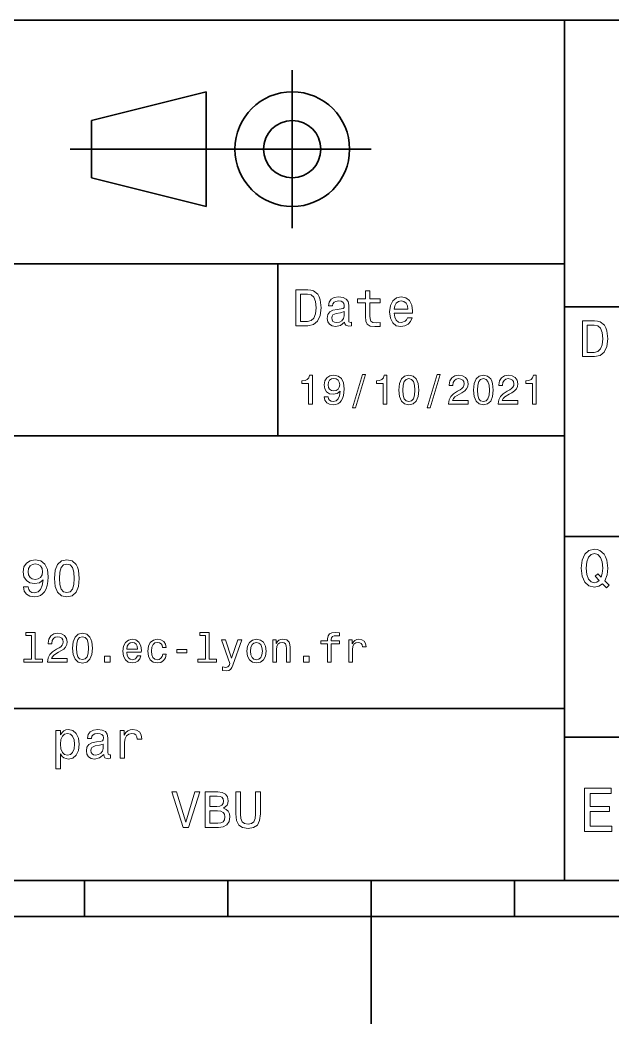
# Model space of a CAD drawing. Extents: x 0 to 297, y 0 to 210.
# Drawn here: x 124 to 165.4, y 0 to 70 of the extents above; entities that cross this region are included whole.
import ezdxf

# ---------------------------------------------------------------- set-up
doc = ezdxf.new("R2010")
doc.units = 0

msp = doc.modelspace()

# ---------------------------------------------------------------- linework, layer by layer
at = {"color": 7, "lineweight": 35}
for p, q in [((97, 70), (287, 70)), ((162, 10), (162, 70)), ((127.5, 61), (148.5, 61)), ((97, 53), (162, 53)), ((162, 50), (287, 50)), ((97, 41), (162, 41)), ((162, 34), (287, 34)), ((97, 22), (162, 22)), ((162, 20), (287, 20)), ((10, 10), (287, 10)), ((97, 10), (287, 10)), ((98.5, 7.5), (198.5, 7.5))]:
    msp.add_line(p, q, dxfattribs=at)
at = {"color": 7, "lineweight": 35, "ltscale": 0.275}
msp.add_line((143, 55.5), (143, 66.5), dxfattribs=at)
at = {"color": 7, "lineweight": 35, "ltscale": 0.206155}
for p, q in [((129, 63), (137, 65)), ((137, 57), (129, 59))]:
    msp.add_line(p, q, dxfattribs=at)
at = {"color": 7, "lineweight": 35, "ltscale": 0.2}
msp.add_line((137, 65), (137, 57), dxfattribs=at)
at = {"color": 7, "lineweight": 35, "ltscale": 0.1}
msp.add_line((129, 59), (129, 63), dxfattribs=at)
at = {"color": 7, "lineweight": 35, "ltscale": 0.3}
msp.add_line((142, 41), (142, 53), dxfattribs=at)
at = {"color": 7, "lineweight": 35, "ltscale": 0.0625}
for p, q in [((128.5, 10), (128.5, 7.5)), ((138.5, 10), (138.5, 7.5)), ((158.5, 10), (158.5, 7.5))]:
    msp.add_line(p, q, dxfattribs=at)
at = {"color": 7, "lineweight": 35, "ltscale": 0.25}
msp.add_line((148.5, 10), (148.5, 0), dxfattribs=at)
at = {"color": 7, "lineweight": 13}
for points in [[(144.080688, 51.190563), (143.248566, 51.190563), (143.248566, 48.690563), (144.080688, 48.690563), (144.473343, 48.769814), (144.765137, 49.011169), (144.945251, 49.40382), (145.010086, 49.940563), (144.952454, 50.488113), (144.880402, 50.70425), (144.779541, 50.877163), (144.487747, 51.111313), (144.296829, 51.168949)], [(148.100861, 50.289986), (148.100861, 49.320965), (148.122482, 49.007565), (148.223343, 48.791428), (148.425079, 48.665348), (148.767288, 48.62212), (149.141937, 48.640129), (149.141937, 48.913906), (148.868149, 48.892292), (148.619598, 48.921112), (148.486313, 49.011169), (148.42868, 49.162464), (148.417862, 49.375), (148.417862, 50.289986), (149.141937, 50.289986), (149.141937, 50.560158), (148.417862, 50.560158), (148.417862, 51.125721), (148.100861, 51.125721), (148.100861, 50.560158), (147.553314, 50.560158), (147.553314, 50.289986)], [(144.055481, 50.891571), (144.329254, 50.837536), (144.516571, 50.671829), (144.628235, 50.376442), (144.664261, 49.940563), (144.624634, 49.519093), (144.51297, 49.223705), (144.322052, 49.047192), (144.055481, 48.989555), (143.583572, 48.989555), (143.583572, 50.891571)], [(146.656342, 48.942726), (146.656342, 48.931919), (146.674347, 48.809441), (146.728394, 48.722984), (146.955338, 48.654541), (147.131851, 48.683357), (147.131851, 48.928314), (147.056198, 48.917507), (146.955338, 48.96434), (146.937317, 49.108429), (146.937317, 50.109871), (146.894089, 50.365635), (146.768005, 50.54575), (146.548264, 50.65382), (146.23848, 50.693443), (145.935883, 50.650219), (145.71254, 50.52774), (145.572052, 50.336815), (145.525223, 50.084656), (145.525223, 50.063042), (145.809799, 50.063042), (145.835022, 50.21434), (145.914261, 50.322407), (146.043945, 50.387249), (146.227661, 50.412464), (146.404175, 50.394455), (146.530258, 50.34042), (146.605911, 50.246758), (146.631119, 50.117077), (146.616714, 49.965778), (146.559082, 49.890129), (146.414978, 49.854107), (146.144806, 49.825291), (145.835022, 49.760448), (145.61528, 49.645176), (145.485596, 49.465057), (145.445969, 49.19849), (145.481995, 48.960735), (145.593658, 48.784222), (145.773773, 48.67255), (146.022339, 48.632927), (146.357346, 48.708576)], [(150.121765, 49.565922), (151.389771, 49.565922), (151.393372, 49.713619), (151.335739, 50.127884), (151.177231, 50.437683), (150.925079, 50.625), (150.590057, 50.693443), (150.262253, 50.621399), (150.010086, 50.41967), (149.847977, 50.091862), (149.790344, 49.659584), (149.844376, 49.216499), (150.006485, 48.892292), (150.255051, 48.690563), (150.579254, 48.62212), (150.860229, 48.668949), (151.090775, 48.791428), (151.260086, 48.98595), (151.357346, 49.245319), (151.043945, 49.245319), (150.979111, 49.101227), (150.885452, 48.993156), (150.618881, 48.9067), (150.413544, 48.946327), (150.258652, 49.072407), (150.157776, 49.27774), (150.121765, 49.555115)], [(150.121765, 49.832493), (150.161377, 50.081055), (150.258652, 50.264771), (150.406342, 50.376442), (150.600861, 50.416069), (150.791794, 50.376442), (150.939484, 50.264771), (151.029541, 50.081055), (151.061966, 49.832493)], [(146.620316, 49.367798), (146.577087, 49.180477), (146.461823, 49.036385), (146.28891, 48.942726), (146.07637, 48.910305), (145.939484, 48.928314), (145.842224, 48.98595), (145.780975, 49.086815), (145.76297, 49.227306), (145.777374, 49.353386), (145.835022, 49.443443), (146.065567, 49.544312), (146.357346, 49.587536), (146.620316, 49.673992)], [(164.080688, 49.030979), (163.248566, 49.030979), (163.248566, 46.530979), (164.080688, 46.530979), (164.473343, 46.610229), (164.765137, 46.851585), (164.945251, 47.244236), (165.010086, 47.780979), (164.952454, 48.328529), (164.880402, 48.544666), (164.779541, 48.717579), (164.487747, 48.951729), (164.296829, 49.009365)], [(164.055481, 48.731987), (164.329254, 48.677952), (164.516571, 48.512245), (164.628235, 48.216858), (164.664261, 47.780979), (164.624634, 47.359509), (164.51297, 47.064121), (164.322052, 46.887608), (164.055481, 46.829971), (163.583572, 46.829971), (163.583572, 48.731987)], [(144.14122, 43.224785), (144.403458, 43.224785), (144.403458, 45.239193), (144.207504, 45.239193), (144.155624, 45.0634), (144.05188, 44.945248), (143.893372, 44.876083), (143.674362, 44.853027), (143.674362, 44.648415), (144.14122, 44.648415)], [(145.236313, 43.720463), (145.279541, 43.492798), (145.403458, 43.317005), (145.599426, 43.207493), (145.858795, 43.167149), (146.028824, 43.187321), (146.181564, 43.239193), (146.311249, 43.328529), (146.420761, 43.455334), (146.507202, 43.613834), (146.570602, 43.809799), (146.608078, 44.034584), (146.622482, 44.293949), (146.573486, 44.700291), (146.432281, 44.99712), (146.207504, 45.175793), (145.899139, 45.239193), (145.616714, 45.187321), (145.403458, 45.048992), (145.265137, 44.835735), (145.219025, 44.567726), (145.265137, 44.291069), (145.400574, 44.080692), (145.60231, 43.948128), (145.858795, 43.9049), (146.129684, 43.959656), (146.334305, 44.126801), (146.288193, 43.806919), (146.195969, 43.57925), (146.054764, 43.443806), (145.861679, 43.400578), (145.711823, 43.42075), (145.60231, 43.48415), (145.530258, 43.585014), (145.50145, 43.720463)], [(145.498566, 44.570606), (145.52739, 44.749279), (145.608078, 44.890491), (145.734879, 44.979828), (145.899139, 45.011528), (146.069168, 44.979828), (146.198853, 44.890491), (146.279541, 44.752163), (146.311249, 44.573486), (146.279541, 44.391933), (146.198853, 44.256485), (146.066284, 44.172913), (145.890488, 44.144093), (145.731995, 44.172913), (145.608078, 44.256485), (145.52739, 44.38905)], [(147.213257, 42.956772), (147.412109, 42.956772), (148.109512, 45.279541), (147.907791, 45.279541)], [(149.345825, 43.224785), (149.608078, 43.224785), (149.608078, 45.239193), (149.412109, 45.239193), (149.360229, 45.0634), (149.256485, 44.945248), (149.097992, 44.876083), (148.878967, 44.853027), (148.878967, 44.648415), (149.345825, 44.648415)], [(150.438049, 44.201729), (150.481277, 43.749279), (150.616714, 43.426514), (150.832855, 43.230549), (151.132568, 43.167149), (151.429398, 43.230549), (151.645538, 43.426514), (151.778107, 43.749279), (151.824219, 44.201729), (151.778107, 44.651299), (151.723343, 44.829971), (151.645538, 44.976948), (151.429398, 45.172913), (151.132568, 45.239193), (150.832855, 45.172913), (150.616714, 44.974064), (150.481277, 44.651299)], [(150.714706, 44.201729), (150.737762, 44.550434), (150.809799, 44.801155), (150.939484, 44.948128), (151.132568, 45), (151.322769, 44.948128), (151.452454, 44.801155), (151.524506, 44.550434), (151.547562, 44.201729), (151.524506, 43.850143), (151.452454, 43.599426), (151.322769, 43.45245), (151.132568, 43.403458), (150.939484, 43.45245), (150.809799, 43.599426), (150.737762, 43.850143)], [(152.417877, 42.956772), (152.616714, 42.956772), (153.314133, 45.279541), (153.112396, 45.279541)], [(153.899139, 43.224785), (155.273773, 43.224785), (155.273773, 43.472622), (154.187317, 43.472622), (154.247849, 43.60807), (154.351593, 43.720463), (154.671478, 43.925072), (154.841507, 44.011528), (155.031708, 44.135448), (155.167145, 44.279541), (155.244965, 44.44957), (155.273773, 44.642651), (155.224792, 44.884727), (155.08934, 45.074928), (154.881851, 45.195965), (154.613831, 45.239193), (154.337173, 45.190201), (154.126801, 45.054756), (153.991364, 44.838619), (153.945251, 44.553314), (153.945251, 44.51297), (154.207504, 44.51297), (154.207504, 44.536022), (154.233429, 44.731991), (154.311249, 44.876083), (154.435165, 44.9683), (154.599426, 45), (154.766571, 44.971184), (154.890488, 44.899136), (154.971191, 44.786743), (155, 44.645535), (154.979828, 44.51297), (154.925079, 44.400578), (154.832855, 44.302593), (154.706055, 44.216141), (154.536026, 44.12392), (154.253601, 43.945248), (154.054764, 43.755043), (153.9366, 43.524498), (153.899139, 43.233429)], [(155.642654, 44.201729), (155.685883, 43.749279), (155.821335, 43.426514), (156.037476, 43.230549), (156.337173, 43.167149), (156.634003, 43.230549), (156.850143, 43.426514), (156.982712, 43.749279), (157.028824, 44.201729), (156.982712, 44.651299), (156.927963, 44.829971), (156.850143, 44.976948), (156.634003, 45.172913), (156.337173, 45.239193), (156.037476, 45.172913), (155.821335, 44.974064), (155.685883, 44.651299)], [(155.919312, 44.201729), (155.942368, 44.550434), (156.01442, 44.801155), (156.144104, 44.948128), (156.337173, 45), (156.527374, 44.948128), (156.657059, 44.801155), (156.729111, 44.550434), (156.752167, 44.201729), (156.729111, 43.850143), (156.657059, 43.599426), (156.527374, 43.45245), (156.337173, 43.403458), (156.144104, 43.45245), (156.01442, 43.599426), (155.942368, 43.850143)], [(157.368881, 43.224785), (158.743515, 43.224785), (158.743515, 43.472622), (157.657059, 43.472622), (157.71759, 43.60807), (157.821335, 43.720463), (158.14122, 43.925072), (158.311249, 44.011528), (158.50145, 44.135448), (158.636887, 44.279541), (158.714706, 44.44957), (158.743515, 44.642651), (158.694534, 44.884727), (158.559082, 45.074928), (158.351593, 45.195965), (158.083572, 45.239193), (157.806915, 45.190201), (157.596542, 45.054756), (157.461105, 44.838619), (157.414993, 44.553314), (157.414993, 44.51297), (157.677231, 44.51297), (157.677231, 44.536022), (157.703171, 44.731991), (157.780991, 44.876083), (157.904907, 44.9683), (158.069168, 45), (158.236313, 44.971184), (158.360229, 44.899136), (158.440918, 44.786743), (158.469742, 44.645535), (158.44957, 44.51297), (158.394821, 44.400578), (158.302597, 44.302593), (158.175797, 44.216141), (158.005768, 44.12392), (157.723343, 43.945248), (157.524506, 43.755043), (157.406342, 43.524498), (157.368881, 43.233429)], [(159.755051, 43.224785), (160.017288, 43.224785), (160.017288, 45.239193), (159.821335, 45.239193), (159.769455, 45.0634), (159.66571, 44.945248), (159.507202, 44.876083), (159.288193, 44.853027), (159.288193, 44.648415), (159.755051, 44.648415)], [(164.642654, 30.685879), (164.916428, 30.401297), (165.107346, 30.592218), (164.811966, 30.894812), (164.963257, 31.305475), (165.010086, 31.780979), (164.941635, 32.339336), (164.862396, 32.56628), (164.757919, 32.753601), (164.46254, 33.009365), (164.282425, 33.074207), (164.08429, 33.099422), (163.702454, 33.009365), (163.41066, 32.757202), (163.223343, 32.342937), (163.158508, 31.780979), (163.223343, 31.219019), (163.407059, 30.804754), (163.698853, 30.54899), (164.08429, 30.462536), (164.39769, 30.520172)], [(124.242798, 30.46974), (124.296829, 30.185158), (124.451736, 29.965418), (124.696686, 29.828529), (125.020897, 29.778097), (125.233429, 29.803314), (125.424355, 29.868155), (125.586456, 29.979826), (125.723343, 30.138329), (125.831413, 30.336454), (125.910667, 30.581411), (125.957497, 30.862391), (125.97551, 31.1866), (125.914268, 31.694523), (125.737755, 32.065559), (125.456772, 32.288902), (125.071327, 32.368156), (124.718307, 32.303314), (124.451736, 32.130402), (124.278824, 31.863832), (124.221184, 31.528818), (124.278824, 31.182997), (124.448128, 30.920029), (124.700287, 30.754322), (125.020897, 30.700287), (125.359512, 30.768732), (125.61528, 30.977665), (125.55764, 30.577808), (125.442368, 30.293226), (125.265854, 30.123919), (125.024498, 30.069883), (124.837181, 30.0951), (124.700287, 30.174351), (124.610229, 30.300432), (124.574211, 30.46974)], [(126.407784, 31.071325), (126.461823, 30.505762), (126.631126, 30.102304), (126.901299, 29.857347), (127.27594, 29.778097), (127.64698, 29.857347), (127.917152, 30.102304), (128.082855, 30.505762), (128.140488, 31.071325), (128.082855, 31.633286), (128.01442, 31.856628), (127.917152, 32.040344), (127.64698, 32.285301), (127.27594, 32.368156), (126.901299, 32.285301), (126.631126, 32.036743), (126.461823, 31.633286)], [(164.41571, 30.916426), (164.260803, 30.801151), (164.08429, 30.765129), (163.850143, 30.829971), (163.666428, 31.024494), (163.543945, 31.341497), (163.504318, 31.780979), (163.543945, 32.216858), (163.662827, 32.537464), (163.846542, 32.731987), (164.08429, 32.80043), (164.318451, 32.731987), (164.502167, 32.533859), (164.621033, 32.213257), (164.664261, 31.780979), (164.631851, 31.40634), (164.5634, 31.150576), (164.329254, 31.395533), (164.13472, 31.211815)], [(124.57061, 31.532419), (124.606628, 31.755764), (124.707497, 31.932276), (124.865997, 32.043949), (125.071327, 32.083572), (125.283867, 32.043949), (125.445969, 31.932276), (125.546829, 31.759365), (125.586456, 31.536022), (125.546829, 31.309076), (125.445969, 31.139769), (125.280258, 31.035301), (125.060524, 30.999279), (124.862396, 31.035301), (124.707497, 31.139769), (124.606628, 31.305475)], [(126.753609, 31.071325), (126.782425, 31.507204), (126.872482, 31.820604), (127.034584, 32.004322), (127.27594, 32.069164), (127.513695, 32.004322), (127.675797, 31.820604), (127.765854, 31.507204), (127.79467, 31.071325), (127.765854, 30.631844), (127.675797, 30.318443), (127.513695, 30.134726), (127.27594, 30.073486), (127.034584, 30.134726), (126.872482, 30.318443), (126.782425, 30.631844)], [(124.798271, 27.080692), (124.798271, 25.438042), (124.276657, 25.438042), (124.276657, 25.224785), (125.570602, 25.224785), (125.570602, 25.438042), (125.051872, 25.438042), (125.051872, 27.293949), (124.400574, 27.293949), (124.400574, 27.080692)], [(125.922195, 25.224785), (127.296829, 25.224785), (127.296829, 25.472624), (126.210373, 25.472624), (126.270897, 25.60807), (126.374641, 25.720463), (126.694527, 25.925074), (126.864555, 26.011528), (127.054756, 26.135448), (127.190201, 26.279539), (127.268013, 26.449568), (127.296829, 26.642653), (127.247841, 26.884727), (127.112396, 27.074928), (126.9049, 27.195967), (126.636887, 27.239193), (126.360229, 27.190203), (126.149857, 27.054756), (126.014412, 26.838617), (125.9683, 26.553314), (125.9683, 26.51297), (126.230545, 26.51297), (126.230545, 26.536024), (126.256485, 26.731989), (126.334297, 26.876081), (126.458214, 26.9683), (126.622482, 27), (126.789627, 26.971182), (126.913544, 26.899136), (126.99424, 26.786745), (127.023056, 26.645535), (127.002884, 26.51297), (126.948128, 26.400578), (126.855911, 26.302595), (126.729111, 26.216139), (126.559082, 26.12392), (126.276657, 25.945246), (126.077812, 25.755045), (125.959656, 25.524496), (125.922195, 25.233431)], [(127.66571, 26.201731), (127.708939, 25.749281), (127.844383, 25.426514), (128.060516, 25.230549), (128.360229, 25.167149), (128.657059, 25.230549), (128.873199, 25.426514), (129.005768, 25.749281), (129.05188, 26.201731), (129.005768, 26.651299), (128.951019, 26.829971), (128.873199, 26.976946), (128.657059, 27.172913), (128.360229, 27.239193), (128.060516, 27.172913), (127.844383, 26.974064), (127.708939, 26.651299)], [(127.942368, 26.201731), (127.965424, 26.550434), (128.03746, 26.801153), (128.167145, 26.948128), (128.360229, 27), (128.55043, 26.948128), (128.680115, 26.801153), (128.752167, 26.550434), (128.775223, 26.201731), (128.752167, 25.850145), (128.680115, 25.599424), (128.55043, 25.45245), (128.360229, 25.40346), (128.167145, 25.45245), (128.03746, 25.599424), (127.965424, 25.850145)], [(131.455338, 25.925074), (132.469742, 25.925074), (132.472626, 26.043228), (132.426514, 26.374641), (132.299713, 26.622478), (132.097992, 26.772335), (131.829971, 26.827091), (131.567719, 26.769453), (131.365997, 26.60807), (131.236313, 26.345821), (131.190201, 26), (131.233429, 25.645535), (131.363113, 25.386168), (131.561966, 25.224785), (131.821335, 25.170031), (132.046112, 25.207495), (132.23056, 25.305477), (132.365997, 25.461096), (132.443817, 25.668589), (132.193085, 25.668589), (132.141205, 25.553314), (132.066284, 25.46686), (131.853027, 25.397696), (131.688766, 25.429396), (131.56485, 25.53026), (131.484161, 25.694525), (131.455338, 25.916428)], [(131.455338, 26.138329), (131.48703, 26.337177), (131.56485, 26.48415), (131.682999, 26.573488), (131.838623, 26.605188), (131.991364, 26.573488), (132.109512, 26.48415), (132.181564, 26.337177), (132.207489, 26.138329)], [(133.953888, 26.259367), (134.20462, 26.259367), (134.15274, 26.489914), (134.028824, 26.671471), (133.835739, 26.783863), (133.585022, 26.827091), (133.308365, 26.769453), (133.097992, 26.60807), (132.965424, 26.345821), (132.919312, 25.994238), (132.96254, 25.645535), (133.092224, 25.386168), (133.296829, 25.224785), (133.57637, 25.170031), (133.824219, 25.213257), (134.017303, 25.334295), (134.149857, 25.524496), (134.207489, 25.778099), (133.965424, 25.778099), (133.922195, 25.616716), (133.841507, 25.495678), (133.726227, 25.42075), (133.585022, 25.397696), (133.409225, 25.43516), (133.282425, 25.550434), (133.20462, 25.737753), (133.17868, 26.002882), (133.20462, 26.262249), (133.285309, 26.449568), (133.414993, 26.564842), (133.585022, 26.605188), (133.734879, 26.579252), (133.84726, 26.51297), (133.922195, 26.40346)], [(136.942368, 27.080692), (136.942368, 25.438042), (136.420746, 25.438042), (136.420746, 25.224785), (137.714706, 25.224785), (137.714706, 25.438042), (137.195969, 25.438042), (137.195969, 27.293949), (136.544678, 27.293949), (136.544678, 27.080692)], [(139.213257, 26.772335), (138.769455, 25.49856), (138.334305, 26.772335), (138.057648, 26.772335), (138.645538, 25.13833), (138.593658, 24.994238), (138.51297, 24.896255), (138.377533, 24.864553), (138.144104, 24.893373), (138.144104, 24.648417), (138.389053, 24.62536), (138.56485, 24.648417), (138.688766, 24.720463), (138.778107, 24.844381), (138.855911, 25.025938), (139.484161, 26.772335)], [(139.832855, 25.99712), (139.878967, 25.645535), (140.011536, 25.386168), (140.221909, 25.224785), (140.504333, 25.170031), (140.783875, 25.224785), (140.994247, 25.383286), (141.126801, 25.642653), (141.175797, 25.99712), (141.126801, 26.348703), (140.994247, 26.610952), (140.783875, 26.769453), (140.504333, 26.827091), (140.221909, 26.769453), (140.011536, 26.60807), (139.878967, 26.348703)], [(140.092224, 26), (140.118164, 26.259367), (140.198853, 26.446688), (140.328537, 26.56196), (140.504333, 26.602306), (140.677246, 26.56196), (140.806915, 26.449568), (140.887619, 26.259367), (140.916428, 26), (140.887619, 25.737753), (140.806915, 25.547552), (140.677246, 25.432278), (140.504333, 25.394814), (140.328537, 25.432278), (140.198853, 25.547552), (140.118164, 25.737753)], [(141.642654, 25.224785), (141.896255, 25.224785), (141.896255, 26.118156), (141.922195, 26.322767), (142.005768, 26.472624), (142.135452, 26.564842), (142.308365, 26.599424), (142.446686, 26.570606), (142.533142, 26.492796), (142.576385, 26.363113), (142.59079, 26.190203), (142.59079, 25.224785), (142.844391, 25.224785), (142.844391, 26.242077), (142.832855, 26.446688), (142.780991, 26.616716), (142.610962, 26.772335), (142.345825, 26.827091), (142.198853, 26.806917), (142.074936, 26.752163), (141.968307, 26.659943), (141.884735, 26.536024), (141.884735, 26.772335), (141.642654, 26.772335)], [(145.463989, 26.504324), (145.463989, 25.224785), (145.71759, 25.224785), (145.71759, 26.504324), (146.293961, 26.504324), (146.293961, 26.720463), (145.71759, 26.720463), (145.71759, 26.815563), (145.737762, 26.930836), (145.804047, 27.008646), (145.916443, 27.054756), (146.07782, 27.072046), (146.293961, 27.06052), (146.293961, 27.279539), (146.020172, 27.293949), (145.772339, 27.268013), (145.599426, 27.190203), (145.495682, 27.054756), (145.463989, 26.861671), (145.463989, 26.720463), (145, 26.720463), (145, 26.504324)], [(146.942368, 25.224785), (147.195984, 25.224785), (147.195984, 26.10951), (147.221909, 26.322767), (147.299713, 26.475506), (147.426514, 26.567724), (147.596558, 26.599424), (147.723358, 26.579252), (147.818451, 26.521614), (147.876099, 26.423632), (147.896271, 26.291067), (148.15274, 26.291067), (148.118164, 26.524496), (148.023071, 26.691643), (147.864563, 26.792507), (147.648422, 26.827091), (147.50145, 26.804035), (147.374649, 26.746399), (147.262253, 26.648417), (147.172913, 26.515852), (147.172913, 26.772335), (146.942368, 26.772335)], [(134.951019, 25.884727), (135.648422, 25.884727), (135.648422, 26.112392), (134.951019, 26.112392)], [(129.896255, 25.224785), (130.293945, 25.224785), (130.293945, 25.654181), (129.896255, 25.654181)], [(143.775223, 25.224785), (144.172913, 25.224785), (144.172913, 25.654181), (143.775223, 25.654181)], [(126.829254, 20.166426), (126.829254, 20.465418), (126.512253, 20.465418), (126.512253, 17.7817), (126.829254, 17.7817), (126.829254, 18.826368), (126.940926, 18.657061), (127.067009, 18.545389), (127.38401, 18.462536), (127.6866, 18.530979), (127.924355, 18.736311), (128.079254, 19.060518), (128.136887, 19.5), (128.079254, 19.935879), (127.924355, 20.260086), (127.6866, 20.461815), (127.38401, 20.533861), (127.211098, 20.512247), (127.0634, 20.443804), (126.937325, 20.328529)], [(129.847992, 18.78314), (129.847992, 18.772333), (129.865997, 18.649855), (129.920029, 18.5634), (130.146973, 18.494957), (130.323486, 18.523775), (130.323486, 18.768732), (130.247849, 18.757925), (130.146973, 18.804754), (130.128967, 18.948847), (130.128967, 19.950287), (130.085739, 20.206051), (129.959656, 20.386166), (129.739914, 20.494236), (129.430115, 20.533861), (129.127533, 20.490633), (128.904175, 20.368155), (128.763687, 20.177233), (128.716858, 19.925072), (128.716858, 19.903458), (129.00145, 19.903458), (129.026657, 20.054754), (129.105911, 20.162823), (129.235596, 20.227665), (129.419312, 20.252882), (129.595825, 20.234869), (129.721909, 20.180836), (129.797562, 20.087175), (129.822769, 19.957493), (129.808365, 19.806194), (129.750732, 19.730547), (129.606628, 19.694523), (129.336456, 19.665705), (129.026657, 19.600864), (128.806915, 19.48559), (128.677246, 19.305475), (128.637619, 19.038904), (128.67363, 18.801151), (128.785309, 18.62464), (128.965424, 18.512968), (129.213989, 18.473343), (129.548996, 18.54899)], [(130.986313, 18.530979), (131.303314, 18.530979), (131.303314, 19.636887), (131.335739, 19.903458), (131.432999, 20.094379), (131.591507, 20.209654), (131.804047, 20.249279), (131.96254, 20.224062), (132.081421, 20.152016), (132.153473, 20.029537), (132.17868, 19.863832), (132.499283, 19.863832), (132.456055, 20.155619), (132.337189, 20.364553), (132.139053, 20.490633), (131.868881, 20.533861), (131.685165, 20.505043), (131.526657, 20.432997), (131.386169, 20.310518), (131.274506, 20.144812), (131.274506, 20.465418), (130.986313, 20.465418)], [(127.329971, 18.747118), (127.117439, 18.793947), (126.96254, 18.93804), (126.86528, 19.17219), (126.832855, 19.5), (126.86528, 19.824207), (126.96254, 20.058357), (127.117439, 20.198847), (127.329971, 20.249279), (127.524498, 20.198847), (127.679398, 20.054754), (127.776657, 19.820604), (127.812683, 19.5), (127.776657, 19.175793), (127.679398, 18.93804), (127.524498, 18.793947)], [(129.811966, 19.208212), (129.768738, 19.020893), (129.653458, 18.876801), (129.48056, 18.78314), (129.268021, 18.750719), (129.131134, 18.768732), (129.033875, 18.826368), (128.972626, 18.927233), (128.95462, 19.067722), (128.969025, 19.193804), (129.026657, 19.283861), (129.257202, 19.384726), (129.548996, 19.427954), (129.811966, 19.514408)], [(136.205322, 16.194164), (135.578522, 14.065202), (134.933716, 16.194164), (134.591492, 16.194164), (135.398407, 13.690562), (135.758636, 13.690562), (136.547546, 16.194164)], [(138.197403, 15.041427), (138.44957, 15.25036), (138.514404, 15.39085), (138.536026, 15.563761), (138.489182, 15.833934), (138.348694, 16.028458), (138.12175, 16.147335), (137.804749, 16.190563), (136.914978, 16.190563), (136.914978, 13.690562), (137.855179, 13.690562), (138.190201, 13.740994), (138.438751, 13.888689), (138.593658, 14.122839), (138.64769, 14.439842), (138.615265, 14.652378), (138.528809, 14.828891), (138.388321, 14.958574)], [(139.054749, 14.641571), (139.105179, 14.191282), (139.263687, 13.870678), (139.530258, 13.68696), (139.915695, 13.622118), (140.297546, 13.68696), (140.564117, 13.870678), (140.722626, 14.18768), (140.776657, 14.641571), (140.776657, 16.190563), (140.441635, 16.190563), (140.441635, 14.623559), (140.40921, 14.317364), (140.311951, 14.097623), (140.146255, 13.967939), (139.915695, 13.924712), (139.677948, 13.967939), (139.512238, 14.097623), (139.414978, 14.313761), (139.386169, 14.623559), (139.386169, 16.190563), (139.054749, 16.190563)], [(163.393372, 13.428675), (165.295395, 13.428675), (165.295395, 13.791787), (163.791061, 13.791787), (163.791061, 14.807637), (165.131119, 14.807637), (165.131119, 15.166427), (163.791061, 15.166427), (163.791061, 16.065563), (165.260803, 16.065563), (165.260803, 16.428675), (163.393372, 16.428675)], [(137.736313, 15.153098), (137.246399, 15.153098), (137.246399, 15.891571), (137.765121, 15.891571), (137.959656, 15.869957), (138.096542, 15.805116), (138.179398, 15.693444), (138.208206, 15.527738), (138.175781, 15.362032), (138.08934, 15.246758), (137.941635, 15.174712)], [(137.815552, 13.989553), (137.246399, 13.989553), (137.246399, 14.850505), (137.783142, 14.850505), (138.010086, 14.825289), (138.17218, 14.74964), (138.269455, 14.619957), (138.301865, 14.432637), (138.269455, 14.23451), (138.179398, 14.097623), (138.028091, 14.01477)]]:
    msp.add_lwpolyline(points, close=True, dxfattribs=at)
at = {"color": 7, "lineweight": 35}
for radius in [4, 2]:
    msp.add_circle((143, 61), radius, dxfattribs=at)

doc.saveas('drawing.dxf')
